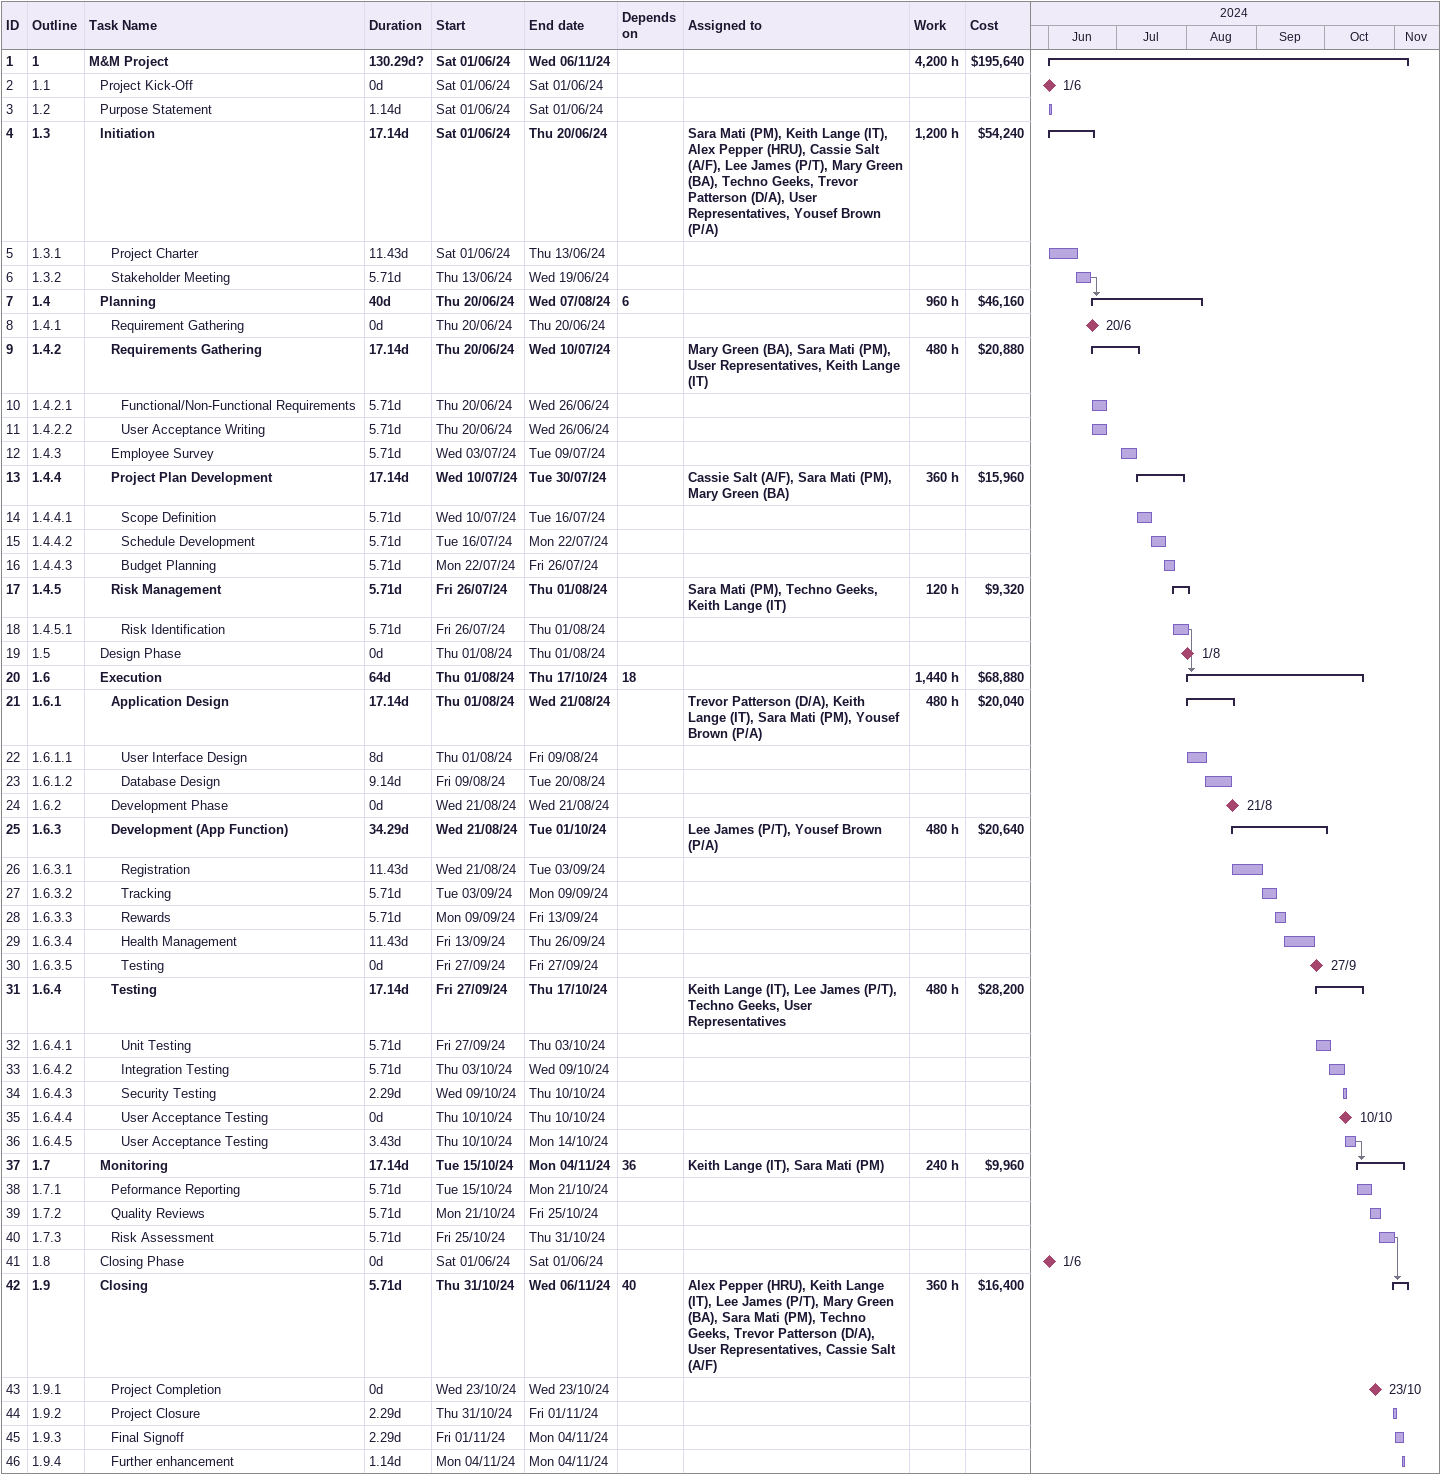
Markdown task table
| ID | WBS | Task | Duration | Start | Finish | Predecessors | Resources | Work (h) | Cost ($) |
|---|---|---|---|---|---|---|---|---|---|
| 1 | 1 | **M&M Project** | 130.29d? | 2024-06-01 | 2024-11-06 |  |  | 4200 | 195640 |
| 2 | 1.1 | Project Kick-Off | 0d | 2024-06-01 | 2024-06-01 |  |  |  |  |
| 3 | 1.2 | Purpose Statement | 1.14d | 2024-06-01 | 2024-06-01 |  |  |  |  |
| 4 | 1.3 | **Initiation** | 17.14d | 2024-06-01 | 2024-06-20 |  | Sara Mati (PM), Keith Lange (IT), Alex Pepper (HRU), Cassie Salt (A/F), Lee James (P/T), Mary Green (BA), Techno Geeks, Trevor Patterson (D/A), User Representatives, Yousef Brown (P/A) | 1200 | 54240 |
| 5 | 1.3.1 | Project Charter | 11.43d | 2024-06-01 | 2024-06-13 |  |  |  |  |
| 6 | 1.3.2 | Stakeholder Meeting | 5.71d | 2024-06-13 | 2024-06-19 |  |  |  |  |
| 7 | 1.4 | **Planning** | 40d | 2024-06-20 | 2024-08-07 | 6 |  | 960 | 46160 |
| 8 | 1.4.1 | Requirement Gathering | 0d | 2024-06-20 | 2024-06-20 |  |  |  |  |
| 9 | 1.4.2 | **Requirements Gathering** | 17.14d | 2024-06-20 | 2024-07-10 |  | Mary Green (BA), Sara Mati (PM), User Representatives, Keith Lange (IT) | 480 | 20880 |
| 10 | 1.4.2.1 | Functional/Non-Functional Requirements | 5.71d | 2024-06-20 | 2024-06-26 |  |  |  |  |
| 11 | 1.4.2.2 | User Acceptance Writing | 5.71d | 2024-06-20 | 2024-06-26 |  |  |  |  |
| 12 | 1.4.3 | Employee Survey | 5.71d | 2024-07-03 | 2024-07-09 |  |  |  |  |
| 13 | 1.4.4 | **Project Plan Development** | 17.14d | 2024-07-10 | 2024-07-30 |  | Cassie Salt (A/F), Sara Mati (PM), Mary Green (BA) | 360 | 15960 |
| 14 | 1.4.4.1 | Scope Definition | 5.71d | 2024-07-10 | 2024-07-16 |  |  |  |  |
| 15 | 1.4.4.2 | Schedule Development | 5.71d | 2024-07-16 | 2024-07-22 |  |  |  |  |
| 16 | 1.4.4.3 | Budget Planning | 5.71d | 2024-07-22 | 2024-07-26 |  |  |  |  |
| 17 | 1.4.5 | **Risk Management** | 5.71d | 2024-07-26 | 2024-08-01 |  | Sara Mati (PM), Techno Geeks, Keith Lange (IT) | 120 | 9320 |
| 18 | 1.4.5.1 | Risk Identification | 5.71d | 2024-07-26 | 2024-08-01 |  |  |  |  |
| 19 | 1.5 | Design Phase | 0d | 2024-08-01 | 2024-08-01 |  |  |  |  |
| 20 | 1.6 | **Execution** | 64d | 2024-08-01 | 2024-10-17 | 18 |  | 1440 | 68880 |
| 21 | 1.6.1 | **Application Design** | 17.14d | 2024-08-01 | 2024-08-21 |  | Trevor Patterson (D/A), Keith Lange (IT), Sara Mati (PM), Yousef Brown (P/A) | 480 | 20040 |
| 22 | 1.6.1.1 | User Interface Design | 8d | 2024-08-01 | 2024-08-09 |  |  |  |  |
| 23 | 1.6.1.2 | Database Design | 9.14d | 2024-08-09 | 2024-08-20 |  |  |  |  |
| 24 | 1.6.2 | Development Phase | 0d | 2024-08-21 | 2024-08-21 |  |  |  |  |
| 25 | 1.6.3 | **Development (App Function)** | 34.29d | 2024-08-21 | 2024-10-01 |  | Lee James (P/T), Yousef Brown (P/A) | 480 | 20640 |
| 26 | 1.6.3.1 | Registration | 11.43d | 2024-08-21 | 2024-09-03 |  |  |  |  |
| 27 | 1.6.3.2 | Tracking | 5.71d | 2024-09-03 | 2024-09-09 |  |  |  |  |
| 28 | 1.6.3.3 | Rewards | 5.71d | 2024-09-09 | 2024-09-13 |  |  |  |  |
| 29 | 1.6.3.4 | Health Management | 11.43d | 2024-09-13 | 2024-09-26 |  |  |  |  |
| 30 | 1.6.3.5 | Testing | 0d | 2024-09-27 | 2024-09-27 |  |  |  |  |
| 31 | 1.6.4 | **Testing** | 17.14d | 2024-09-27 | 2024-10-17 |  | Keith Lange (IT), Lee James (P/T), Techno Geeks, User Representatives | 480 | 28200 |
| 32 | 1.6.4.1 | Unit Testing | 5.71d | 2024-09-27 | 2024-10-03 |  |  |  |  |
| 33 | 1.6.4.2 | Integration Testing | 5.71d | 2024-10-03 | 2024-10-09 |  |  |  |  |
| 34 | 1.6.4.3 | Security Testing | 2.29d | 2024-10-09 | 2024-10-10 |  |  |  |  |
| 35 | 1.6.4.4 | User Acceptance Testing | 0d | 2024-10-10 | 2024-10-10 |  |  |  |  |
| 36 | 1.6.4.5 | User Acceptance Testing | 3.43d | 2024-10-10 | 2024-10-14 |  |  |  |  |
| 37 | 1.7 | **Monitoring** | 17.14d | 2024-10-15 | 2024-11-04 | 36 | Keith Lange (IT), Sara Mati (PM) | 240 | 9960 |
| 38 | 1.7.1 | Peformance Reporting | 5.71d | 2024-10-15 | 2024-10-21 |  |  |  |  |
| 39 | 1.7.2 | Quality Reviews | 5.71d | 2024-10-21 | 2024-10-25 |  |  |  |  |
| 40 | 1.7.3 | Risk Assessment | 5.71d | 2024-10-25 | 2024-10-31 |  |  |  |  |
| 41 | 1.8 | Closing Phase | 0d | 2024-06-01 | 2024-06-01 |  |  |  |  |
| 42 | 1.9 | **Closing** | 5.71d | 2024-10-31 | 2024-11-06 | 40 | Alex Pepper (HRU), Keith Lange (IT), Lee James (P/T), Mary Green (BA), Sara Mati (PM), Techno Geeks, Trevor Patterson (D/A), User Representatives, Cassie Salt (A/F) | 360 | 16400 |
| 43 | 1.9.1 | Project Completion | 0d | 2024-10-23 | 2024-10-23 |  |  |  |  |
| 44 | 1.9.2 | Project Closure | 2.29d | 2024-10-31 | 2024-11-01 |  |  |  |  |
| 45 | 1.9.3 | Final Signoff | 2.29d | 2024-11-01 | 2024-11-04 |  |  |  |  |
| 46 | 1.9.4 | Further enhancement | 1.14d | 2024-11-04 | 2024-11-04 |  |  |  |  |
